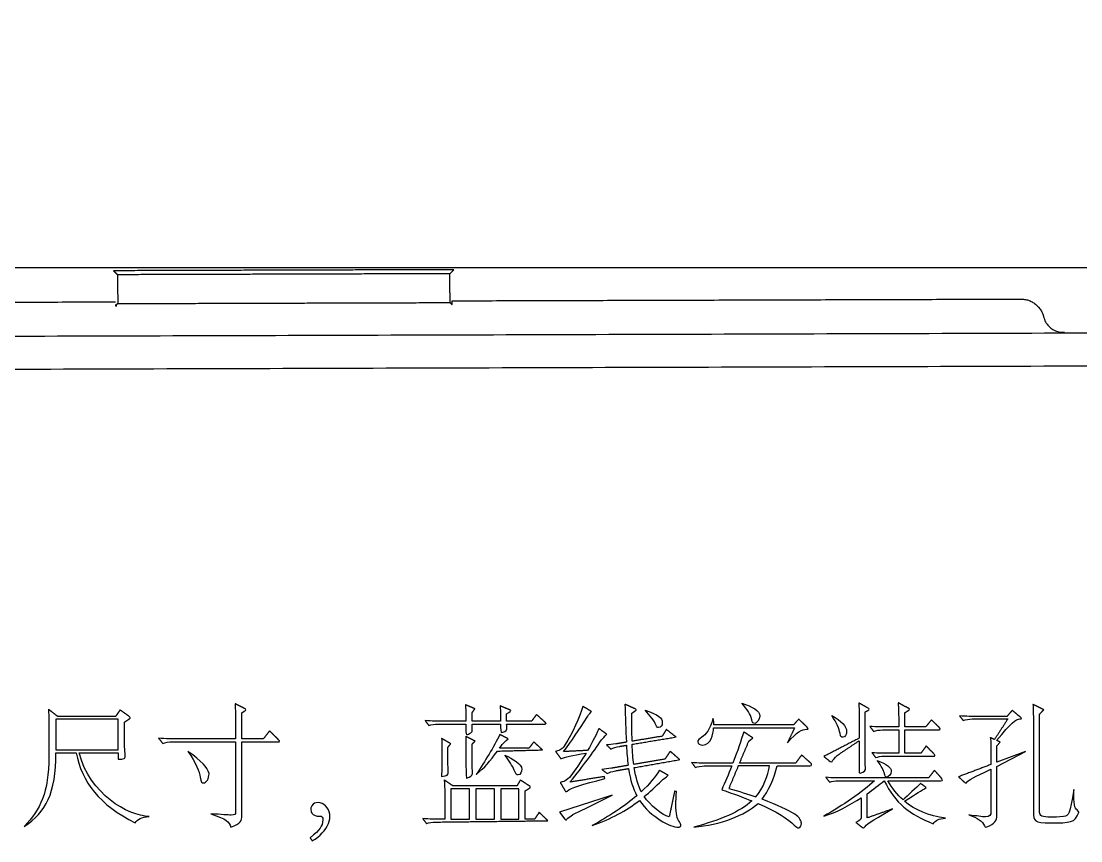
# Model space of a CAD drawing. Header units: millimetres. Extents: x -75 to 78, y 16 to 115.
# Drawn here: x -5.72 to 26.06, y 16.38 to 40.97 of the extents above; entities that cross this region are included whole.
import ezdxf

# ---------------------------------------------------------------- set-up
doc = ezdxf.new("R2010")
doc.units = ezdxf.units.MM
doc.layers.add('Make2D$可见线$曲线', color=18, linetype='Continuous', true_color=0x000000)
doc.layers.add('图层 01', color=18, linetype='Continuous', true_color=0x000000)

msp = doc.modelspace()

# ---------------------------------------------------------------- linework, layer by layer
at = {"layer": 'Make2D$可见线$曲线', "color": 3, "lineweight": -3, "true_color": 0x00ff00}
msp.add_open_spline([(-57.844, 33.571), (2.156, 33.571), (62.156, 33.571), (62.156, 70.571), (62.156, 107.571), (2.156, 107.571), (-57.844, 107.571), (-57.844, 70.571), (-57.844, 33.571)], degree=2, knots=[0, 0, 0, 120, 120, 194, 194, 314, 314, 388, 388, 388], dxfattribs=at)
at = {"layer": 'Make2D$可见线$曲线', "color": 7, "lineweight": -3, "true_color": 0xffffff}
for points, degree in [([(7.259, 33.513), (2.156, 33.498), (-2.947, 33.482)], 2), ([(-2.826, 33.362), (-2.886, 33.422), (-2.947, 33.482)], 2), ([(7.139, 33.392), (2.157, 33.377), (-2.826, 33.362)], 2), ([(-2.826, 33.362), (-2.824, 32.929), (-2.823, 32.497)], 2), ([(7.259, 33.513), (7.199, 33.453), (7.139, 33.392)], 2), ([(7.142, 32.527), (7.141, 32.96), (7.139, 33.392)], 2), ([(-19.941, 32.497), (-11.413, 32.523), (-2.886, 32.549)], 2), ([(-2.823, 32.497), (-2.854, 32.465), (-2.886, 32.434)], 2), ([(-2.886, 32.472), (-2.886, 32.453), (-2.886, 32.434)], 2), ([(-2.886, 32.434), (-2.869, 32.434), (-2.853, 32.434)], 2), ([(-2.823, 32.497), (2.159, 32.512), (7.142, 32.527)], 2), ([(7.142, 32.527), (7.173, 32.496), (7.205, 32.465)], 2), ([(7.205, 32.58), (15.732, 32.606), (24.259, 32.632)], 2), ([(7.205, 32.465), (7.205, 32.522), (7.205, 32.58)], 2), ([(24.942, 32.095), (24.955, 32.042), (24.993, 31.943), (25.09, 31.812), (25.217, 31.713), (25.367, 31.65), (25.472, 31.636), (25.527, 31.636)], 3), ([(-33.837, 31.435), (15.362, 31.585), (64.562, 31.735)], 2), ([(25.527, 31.636), (25.548, 31.636), (25.57, 31.636)], 2), ([(65.165, 30.737), (15.665, 30.586), (-33.834, 30.435)], 2)]:
    msp.add_open_spline(points, degree=degree, dxfattribs=at)
msp.add_rational_spline([(24.259, 32.632), (24.813, 32.633), (24.942, 32.095)], [1, 0.784476041446, 1], degree=2, dxfattribs=at)
at = {"layer": '图层 01', "color": 7, "true_color": 0xffffff}
for p, q in [((23.536, 19.231), (23.636, 19.343)), ((23.536, 18.736), (23.536, 19.231)), ((23.536, 18.612), (24.395, 19.063)), ((24.395, 19.063), (23.536, 18.736)), ((23.536, 17.15), (23.536, 18.612)), ((12.006, 17.753), (10.429, 17.242)), ((11.204, 17.35), (12.006, 17.753)), ((10.429, 17.242), (10.589, 17.026))]:
    msp.add_line(p, q, dxfattribs=at)
for points, degree in [([(0.98, 20.349), (0.838, 20.421), (0.697, 20.493)], 2), ([(0.697, 20.493), (0.705, 20.341), (0.713, 20.057), (0.713, 19.886)], 3), ([(7.889, 20.341), (7.747, 20.401), (7.606, 20.461)], 2), ([(7.606, 20.461), (7.613, 20.341), (7.617, 20.265), (7.617, 20.165)], 3), ([(7.805, 20.225), (7.847, 20.283), (7.889, 20.341)], 2), ([(8.931, 20.309), (8.788, 20.369), (8.644, 20.429)], 2), ([(8.644, 20.429), (8.652, 20.329), (8.652, 20.261), (8.652, 20.161)], 3), ([(11.383, 20.257), (11.256, 20.335), (11.128, 20.413)], 2), ([(12.689, 20.341), (12.538, 20.409), (12.386, 20.477)], 2), ([(12.386, 20.477), (12.398, 20.097), (12.414, 19.706), (12.43, 19.339)], 3), ([(19.662, 20.369), (19.53, 20.443), (19.399, 20.517)], 2), ([(19.399, 20.517), (19.407, 20.385), (19.411, 20.273), (19.411, 20.173)], 3), ([(20.872, 20.365), (20.727, 20.443), (20.581, 20.521)], 2), ([(20.581, 20.521), (20.589, 20.373), (20.597, 20.101), (20.597, 19.938)], 3), ([(24.946, 20.313), (24.784, 20.393), (24.622, 20.473)], 2), ([(24.622, 20.473), (24.63, 20.361), (24.634, 20.161), (24.634, 19.962)], 3), ([(-4.623, 20.113), (-4.761, 20.219), (-4.898, 20.325)], 2), ([(-4.898, 20.325), (-4.89, 20.233), (-4.887, 19.982), (-4.887, 19.814)], 3), ([(-2.81, 20.026), (-3.742, 20.026), (-4.675, 20.026)], 2), ([(-4.675, 20.026), (-4.675, 19.568), (-4.675, 19.111)], 2), ([(-2.886, 20.113), (-3.754, 20.113), (-4.623, 20.113)], 2), ([(-2.75, 20.305), (-2.818, 20.209), (-2.886, 20.113)], 2), ([(-2.81, 19.111), (-2.81, 19.568), (-2.81, 20.026)], 2), ([(-2.478, 20.113), (-2.614, 20.209), (-2.75, 20.305)], 2), ([(-2.622, 19.938), (-2.548, 19.988), (-2.474, 20.038)], 2), ([(0.904, 19.442), (0.904, 19.832), (0.904, 20.221)], 2), ([(7.617, 20.165), (7.617, 20.067), (7.617, 19.97)], 2), ([(7.805, 19.97), (7.805, 20.097), (7.805, 20.225)], 2), ([(8.652, 20.161), (8.652, 20.065), (8.652, 19.97)], 2), ([(8.84, 19.97), (8.84, 20.077), (8.84, 20.185)], 2), ([(9.734, 20.169), (9.662, 20.069), (9.59, 19.97)], 2), ([(9.998, 19.934), (9.866, 20.051), (9.734, 20.169)], 2), ([(12.602, 19.367), (12.594, 19.658), (12.594, 19.922), (12.598, 20.209)], 3), ([(12.598, 20.209), (12.647, 20.245), (12.697, 20.281)], 2), ([(15.05, 19.858), (15.054, 19.918), (15.054, 19.978), (15.018, 20.045)], 3), ([(17.598, 20.03), (17.52, 19.944), (17.442, 19.858)], 2), ([(17.845, 19.794), (17.721, 19.912), (17.598, 20.03)], 2), ([(19.411, 20.173), (19.411, 19.816), (19.411, 19.458)], 2), ([(19.59, 20.245), (19.628, 20.267), (19.666, 20.289)], 2), ([(19.59, 18.811), (19.59, 19.528), (19.59, 20.245)], 2), ([(20.776, 20.221), (20.828, 20.253), (20.88, 20.285)], 2), ([(20.776, 19.794), (20.776, 20.008), (20.776, 20.221)], 2), ([(22.709, 20.113), (22.617, 20.113), (22.518, 20.121), (22.418, 20.129)], 3), ([(22.418, 20.129), (22.474, 20.059), (22.53, 19.99)], 2), ([(22.53, 19.99), (22.598, 20.018), (22.713, 20.034), (22.797, 20.034)], 3), ([(23.844, 20.113), (23.276, 20.113), (22.709, 20.113)], 2), ([(22.797, 20.034), (23.332, 20.034), (23.867, 20.034)], 2), ([(23.867, 20.034), (23.668, 19.726), (23.468, 19.418)], 2), ([(23.532, 19.391), (23.971, 19.922), (24.107, 20.026), (24.231, 20.034)], 3), ([(23.999, 20.293), (23.921, 20.203), (23.844, 20.113)], 2), ([(24.251, 20.085), (24.125, 20.189), (23.999, 20.293)], 2), ([(24.822, 20.181), (24.884, 20.247), (24.946, 20.313)], 2), ([(24.822, 17.226), (24.822, 18.704), (24.822, 20.181)], 2), ([(-4.887, 19.814), (-4.887, 19.367), (-4.887, 18.919)], 2), ([(-2.622, 19.311), (-2.622, 19.624), (-2.622, 19.938)], 2), ([(0.713, 19.886), (0.713, 19.664), (0.713, 19.442)], 2), ([(6.687, 19.97), (6.595, 19.97), (6.495, 19.978), (6.395, 19.986)], 3), ([(6.395, 19.986), (6.451, 19.912), (6.507, 19.838)], 2), ([(6.507, 19.838), (6.575, 19.866), (6.691, 19.882), (6.775, 19.882)], 3), ([(7.617, 19.97), (7.152, 19.97), (6.687, 19.97)], 2), ([(6.775, 19.882), (7.196, 19.882), (7.617, 19.882)], 2), ([(7.617, 19.882), (7.617, 19.838), (7.61, 19.654), (7.633, 19.562)], 3), ([(8.652, 19.97), (8.229, 19.97), (7.805, 19.97)], 2), ([(7.805, 19.882), (8.229, 19.882), (8.652, 19.882)], 2), ([(8.652, 19.882), (8.652, 19.814), (8.652, 19.762), (8.68, 19.626)], 3), ([(8.68, 19.626), (8.724, 19.626), (8.848, 19.674), (8.848, 19.734)], 3), ([(9.59, 19.97), (9.215, 19.97), (8.84, 19.97)], 2), ([(8.848, 19.734), (8.848, 19.734), (8.84, 19.858), (8.84, 19.882)], 3), ([(8.84, 19.882), (9.411, 19.882), (9.982, 19.882)], 2), ([(11.607, 19.746), (11.571, 19.65), (11.411, 19.327), (11.268, 19.091)], 3), ([(11.839, 19.578), (11.723, 19.662), (11.607, 19.746)], 2), ([(13.628, 19.722), (13.568, 19.62), (13.508, 19.518)], 2), ([(13.919, 19.494), (13.774, 19.608), (13.628, 19.722)], 2), ([(15.046, 19.77), (16.26, 19.77), (17.474, 19.77)], 2), ([(17.442, 19.858), (16.246, 19.858), (15.05, 19.858)], 2), ([(17.474, 19.77), (17.368, 19.546), (17.262, 19.323)], 2), ([(20.022, 19.794), (19.93, 19.794), (19.83, 19.802), (19.73, 19.81)], 3), ([(19.73, 19.81), (19.786, 19.736), (19.842, 19.662)], 2), ([(19.842, 19.662), (19.91, 19.69), (20.026, 19.706), (20.11, 19.706)], 3), ([(20.597, 19.794), (20.309, 19.794), (20.022, 19.794)], 2), ([(20.11, 19.706), (20.353, 19.706), (20.597, 19.706)], 2), ([(20.597, 19.938), (20.597, 19.866), (20.597, 19.794)], 2), ([(20.597, 19.706), (20.597, 19.357), (20.597, 19.007)], 2), ([(21.403, 19.794), (21.09, 19.794), (20.776, 19.794)], 2), ([(20.776, 19.007), (20.776, 19.357), (20.776, 19.706)], 2), ([(20.776, 19.706), (21.276, 19.706), (21.775, 19.706)], 2), ([(21.579, 20.01), (21.491, 19.902), (21.403, 19.794)], 2), ([(21.795, 19.794), (21.687, 19.902), (21.579, 20.01)], 2), ([(24.634, 19.962), (24.634, 18.596), (24.634, 17.23)], 2), ([(-1.28, 19.442), (-1.38, 19.442), (-1.488, 19.45), (-1.596, 19.458)], 3), ([(-1.596, 19.458), (-1.536, 19.381), (-1.476, 19.303)], 2), ([(0.713, 19.442), (-0.284, 19.442), (-1.28, 19.442)], 2), ([(1.547, 19.442), (1.226, 19.442), (0.904, 19.442)], 2), ([(1.731, 19.678), (1.639, 19.56), (1.547, 19.442)], 2), ([(1.979, 19.434), (1.855, 19.556), (1.731, 19.678)], 2), ([(7.166, 19.291), (7.028, 19.371), (6.891, 19.45)], 2), ([(6.891, 19.45), (6.895, 19.371), (6.899, 19.267), (6.899, 19.199)], 3), ([(7.893, 19.371), (7.753, 19.442), (7.613, 19.514)], 2), ([(7.613, 19.514), (7.617, 19.434), (7.621, 19.331), (7.621, 19.263)], 3), ([(8.636, 19.57), (8.46, 19.195), (8.189, 18.78), (7.925, 18.364)], 3), ([(8.887, 19.438), (8.762, 19.504), (8.636, 19.57)], 2), ([(8.708, 19.267), (8.752, 19.327), (8.804, 19.375), (8.887, 19.438)], 3), ([(13.508, 19.518), (13.055, 19.442), (12.602, 19.367)], 2), ([(12.602, 19.275), (13.26, 19.385), (13.919, 19.494)], 2), ([(15.948, 19.65), (15.876, 19.411), (15.76, 19.067), (15.625, 18.712)], 3), ([(16.224, 19.466), (16.086, 19.558), (15.948, 19.65)], 2), ([(16.1, 19.367), (16.162, 19.417), (16.224, 19.466)], 2), ([(19.411, 19.458), (18.881, 19.185), (18.352, 18.911)], 2), ([(18.808, 18.979), (19.109, 19.181), (19.411, 19.383)], 2), ([(19.411, 19.383), (19.411, 19.101), (19.411, 18.819)], 2), ([(23.468, 19.418), (23.408, 19.446), (23.348, 19.474)], 2), ([(23.348, 19.474), (23.356, 19.363), (23.36, 19.147), (23.36, 18.923)], 3), ([(23.636, 19.343), (23.584, 19.367), (23.532, 19.391)], 2), ([(-4.675, 19.111), (-3.742, 19.111), (-2.81, 19.111)], 2), ([(-1.476, 19.303), (-1.4, 19.331), (-1.276, 19.347), (-1.184, 19.347)], 3), ([(-1.184, 19.347), (-0.236, 19.347), (0.713, 19.347)], 2), ([(0.713, 19.347), (0.713, 18.294), (0.713, 17.242)], 2), ([(0.904, 17.146), (0.904, 18.246), (0.904, 19.347)], 2), ([(0.904, 19.347), (1.433, 19.347), (1.963, 19.347)], 2), ([(6.899, 19.199), (6.899, 18.897), (6.899, 18.596)], 2), ([(7.078, 19.187), (7.122, 19.239), (7.166, 19.291)], 2), ([(7.078, 18.74), (7.078, 18.963), (7.078, 19.187)], 2), ([(7.621, 19.263), (7.621, 18.929), (7.621, 18.596)], 2), ([(7.805, 19.279), (7.849, 19.325), (7.893, 19.371)], 2), ([(7.805, 18.74), (7.805, 19.009), (7.805, 19.279)], 2), ([(7.925, 18.364), (8.189, 18.588), (8.328, 18.752), (8.564, 19.071)], 3), ([(8.564, 19.071), (9.239, 19.089), (9.914, 19.107)], 2), ([(8.628, 19.159), (8.656, 19.195), (8.68, 19.231), (8.708, 19.267)], 3), ([(9.51, 19.159), (9.069, 19.159), (8.628, 19.159)], 2), ([(9.654, 19.347), (9.582, 19.253), (9.51, 19.159)], 2), ([(9.914, 19.107), (9.784, 19.227), (9.654, 19.347)], 2), ([(11.268, 19.091), (10.908, 19.073), (10.549, 19.055)], 2), ([(12.114, 19.287), (12.006, 19.271), (11.923, 19.263), (11.831, 19.259)], 3), ([(11.831, 19.259), (11.899, 19.195), (11.967, 19.131)], 2), ([(11.967, 19.131), (12.03, 19.163), (12.13, 19.195), (12.222, 19.211)], 3), ([(12.43, 19.339), (12.272, 19.313), (12.114, 19.287)], 2), ([(12.222, 19.211), (12.326, 19.229), (12.43, 19.247)], 2), ([(12.43, 19.247), (12.446, 19.019), (12.458, 18.819), (12.482, 18.644)], 3), ([(12.653, 18.672), (12.625, 18.847), (12.61, 19.047), (12.602, 19.275)], 3), ([(13.744, 19.067), (13.666, 18.949), (13.588, 18.831)], 2), ([(14.031, 18.815), (13.887, 18.941), (13.744, 19.067)], 2), ([(15.824, 18.712), (15.962, 19.039), (16.1, 19.367)], 2), ([(21.419, 19.227), (21.34, 19.117), (21.26, 19.007)], 2), ([(21.635, 19.007), (21.527, 19.117), (21.419, 19.227)], 2), ([(-5.623, 16.807), (-4.966, 17.266), (-4.679, 17.777), (-4.675, 19.023)], 3), ([(-4.887, 18.919), (-4.887, 17.809), (-5.146, 17.33), (-5.623, 16.807)], 3), ([(-4.675, 19.023), (-4.371, 19.023), (-4.068, 19.023)], 2), ([(-4.068, 19.023), (-3.904, 18.157), (-3.365, 17.438), (-2.295, 16.922)], 3), ([(-1.875, 17.106), (-2.521, 17.136), (-3.657, 17.771), (-3.98, 19.023)], 3), ([(-3.98, 19.023), (-3.395, 19.023), (-2.81, 19.023)], 2), ([(-2.81, 19.023), (-2.81, 18.925), (-2.81, 18.827)], 2), ([(-0.084, 18.4), (-0.154, 18.6), (-0.282, 18.756), (-0.721, 19.063)], 3), ([(10.305, 19.059), (10.385, 18.951), (10.465, 18.843)], 2), ([(10.465, 18.843), (10.593, 18.883), (10.784, 18.943), (11.224, 19.011)], 3), ([(13.588, 18.831), (13.121, 18.752), (12.653, 18.672)], 2), ([(12.665, 18.576), (13.348, 18.696), (14.031, 18.815)], 2), ([(17.685, 18.955), (17.596, 18.833), (17.506, 18.712)], 2), ([(17.957, 18.712), (17.821, 18.833), (17.685, 18.955)], 2), ([(18.352, 18.911), (18.426, 18.851), (18.5, 18.792)], 2), ([(20.086, 19.007), (19.994, 19.007), (19.894, 19.015), (19.794, 19.023)], 3), ([(19.794, 19.023), (19.85, 18.949), (19.906, 18.875)], 2), ([(19.906, 18.875), (19.974, 18.903), (20.062, 18.919), (20.173, 18.919)], 3), ([(20.597, 19.007), (20.341, 19.007), (20.086, 19.007)], 2), ([(20.173, 18.919), (20.896, 18.919), (21.619, 18.919)], 2), ([(21.26, 19.007), (21.018, 19.007), (20.776, 19.007)], 2), ([(23.36, 18.923), (23.36, 18.795), (23.36, 18.668)], 2), ([(6.899, 18.596), (6.899, 18.5), (6.895, 18.432), (6.883, 18.306)], 3), ([(7.621, 18.596), (7.621, 18.5), (7.621, 18.4), (7.637, 18.256)], 3), ([(11.979, 18.556), (11.879, 18.54), (11.791, 18.528), (11.695, 18.52)], 3), ([(11.695, 18.52), (11.775, 18.46), (11.855, 18.4)], 2), ([(11.855, 18.4), (11.923, 18.432), (11.983, 18.46), (12.106, 18.48)], 3), ([(12.482, 18.644), (12.23, 18.6), (11.979, 18.556)], 2), ([(12.106, 18.48), (12.3, 18.514), (12.494, 18.548)], 2), ([(12.494, 18.548), (12.55, 18.196), (12.633, 17.945), (12.741, 17.733)], 3), ([(12.877, 17.853), (12.789, 18.033), (12.717, 18.268), (12.665, 18.576)], 3), ([(13.42, 18.496), (13.308, 18.3), (13.121, 18.077), (12.877, 17.853)], 3), ([(13.684, 18.344), (13.552, 18.42), (13.42, 18.496)], 2), ([(14.678, 18.712), (14.586, 18.712), (14.487, 18.72), (14.387, 18.728)], 3), ([(14.387, 18.728), (14.443, 18.654), (14.498, 18.58)], 2), ([(14.498, 18.58), (14.566, 18.608), (14.682, 18.624), (14.766, 18.624)], 3), ([(15.625, 18.712), (15.151, 18.712), (14.678, 18.712)], 2), ([(14.766, 18.624), (15.177, 18.624), (15.589, 18.624)], 2), ([(15.589, 18.624), (15.493, 18.376), (15.389, 18.133), (15.289, 17.913)], 3), ([(15.784, 18.624), (15.643, 18.288), (15.501, 17.953)], 2), ([(16.719, 18.624), (16.252, 18.624), (15.784, 18.624)], 2), ([(17.506, 18.712), (16.665, 18.712), (15.824, 18.712)], 2), ([(16.312, 17.697), (16.535, 17.953), (16.675, 18.352), (16.719, 18.624)], 3), ([(16.499, 17.625), (16.675, 17.841), (16.863, 18.264), (16.955, 18.624)], 3), ([(16.955, 18.624), (17.448, 18.624), (17.941, 18.624)], 2), ([(21.667, 18.496), (21.579, 18.382), (21.491, 18.268)], 2), ([(21.871, 18.268), (21.769, 18.382), (21.667, 18.496)], 2), ([(23.36, 18.668), (22.875, 18.484), (22.39, 18.3)], 2), ([(23.36, 18.528), (23.36, 17.893), (23.36, 17.258)], 2), ([(7.226, 18.029), (7.098, 18.117), (6.971, 18.204)], 2), ([(6.971, 18.204), (6.975, 18.117), (6.983, 17.913), (6.983, 17.813)], 3), ([(7.637, 18.256), (7.649, 18.256), (7.677, 18.268), (7.717, 18.292)], 3), ([(9.251, 18.204), (9.201, 18.117), (9.151, 18.029)], 2), ([(9.518, 18.029), (9.385, 18.117), (9.251, 18.204)], 2), ([(10.445, 18.133), (10.519, 18.007), (10.593, 17.881)], 2), ([(10.653, 17.873), (10.772, 17.973), (11.096, 18.073), (11.783, 18.244)], 3), ([(11.771, 18.308), (11.254, 18.224), (10.737, 18.141)], 2), ([(11.783, 18.244), (11.777, 18.276), (11.771, 18.308)], 2), ([(19.866, 18.18), (19.522, 17.853), (18.899, 17.426), (18.348, 17.118)], 3), ([(18.704, 18.268), (18.612, 18.268), (18.512, 18.276), (18.412, 18.284)], 3), ([(18.412, 18.284), (18.468, 18.21), (18.524, 18.137)], 2), ([(18.524, 18.137), (18.592, 18.165), (18.668, 18.18), (18.792, 18.18)], 3), ([(21.491, 18.268), (20.098, 18.268), (18.704, 18.268)], 2), ([(18.792, 18.18), (19.329, 18.18), (19.866, 18.18)], 2), ([(19.65, 17.793), (19.83, 17.921), (19.998, 18.053), (20.163, 18.18)], 3), ([(20.163, 18.18), (20.489, 17.506), (20.92, 17.178), (21.631, 16.891)], 3), ([(20.725, 17.605), (20.553, 17.761), (20.405, 17.949), (20.265, 18.18)], 3), ([(20.265, 18.18), (21.06, 18.18), (21.855, 18.18)], 2), ([(22.39, 18.3), (22.486, 18.212), (22.582, 18.125)], 2), ([(6.983, 17.813), (6.983, 17.422), (6.983, 17.03)], 2), ([(7.725, 17.937), (7.448, 17.937), (7.17, 17.937)], 2), ([(7.17, 17.937), (7.17, 17.484), (7.17, 17.03)], 2), ([(9.151, 18.029), (8.189, 18.029), (7.226, 18.029)], 2), ([(7.725, 17.03), (7.725, 17.484), (7.725, 17.937)], 2), ([(8.472, 17.937), (8.193, 17.937), (7.913, 17.937)], 2), ([(7.913, 17.937), (7.913, 17.484), (7.913, 17.03)], 2), ([(8.472, 17.03), (8.472, 17.484), (8.472, 17.937)], 2), ([(9.207, 17.937), (8.935, 17.937), (8.664, 17.937)], 2), ([(8.664, 17.937), (8.664, 17.484), (8.664, 17.03)], 2), ([(9.207, 17.03), (9.207, 17.484), (9.207, 17.937)], 2), ([(9.395, 17.877), (9.459, 17.917), (9.522, 17.957)], 2), ([(9.395, 17.03), (9.395, 17.454), (9.395, 17.877)], 2), ([(13.875, 17.865), (13.796, 17.484), (13.716, 17.102)], 2), ([(13.931, 17.857), (13.903, 17.861), (13.875, 17.865)], 2), ([(15.289, 17.913), (15.637, 17.793), (15.968, 17.669), (16.196, 17.577)], 3), ([(15.501, 17.953), (15.808, 17.865), (16.076, 17.781), (16.312, 17.697)], 3), ([(19.65, 17.066), (19.65, 17.43), (19.65, 17.793)], 2), ([(21.252, 18.101), (21.136, 17.989), (20.852, 17.725), (20.725, 17.605)], 3), ([(20.768, 17.565), (21.14, 17.805), (21.276, 17.885), (21.419, 17.977)], 3), ([(21.419, 17.977), (21.336, 18.039), (21.252, 18.101)], 2), ([(25.948, 17.306), (25.868, 17.35), (25.844, 17.466), (25.844, 17.917)], 3), ([(12.741, 17.733), (12.378, 17.422), (11.911, 17.114), (11.409, 16.839)], 3), ([(11.409, 16.839), (12.003, 17.055), (12.406, 17.266), (12.825, 17.593)], 3), ([(13.716, 17.102), (13.492, 17.15), (13.133, 17.462), (12.961, 17.705)], 3), ([(16.196, 17.577), (15.84, 17.254), (15.261, 17.006), (14.449, 16.791)], 3), ([(14.449, 16.791), (15.253, 16.855), (15.984, 17.142), (16.379, 17.502)], 3), ([(18.348, 17.118), (18.732, 17.23), (19.123, 17.442), (19.475, 17.673)], 3), ([(19.475, 17.673), (19.475, 17.408), (19.475, 17.142)], 2), ([(22.002, 17.058), (21.491, 17.142), (21.096, 17.286), (20.768, 17.565)], 3), ([(-0.032, 17.188), (0.457, 17.026), (0.505, 16.966), (0.573, 16.787)], 3), ([(3.013, 16.379), (3.48, 16.647), (3.7, 17.138), (3.408, 17.43)], 3), ([(9.814, 17.234), (9.746, 17.132), (9.678, 17.03)], 2), ([(10.078, 16.982), (9.946, 17.108), (9.814, 17.234)], 2), ([(10.645, 17.026), (10.705, 17.094), (10.888, 17.218), (11.204, 17.35)], 3), ([(20.405, 17.334), (20.028, 17.2), (19.65, 17.066)], 2), ([(25.996, 17.226), (26, 17.234), (26, 17.238), (25.948, 17.306)], 3), ([(-2.295, 16.922), (-2.243, 17.014), (-2.107, 17.106), (-1.875, 17.106)], 3), ([(0.573, 16.787), (0.872, 16.911), (0.904, 16.97), (0.904, 17.146)], 3), ([(6.615, 17.03), (6.523, 17.03), (6.423, 17.038), (6.324, 17.046)], 3), ([(6.324, 17.046), (6.379, 16.972), (6.435, 16.899)], 2), ([(6.435, 16.899), (6.503, 16.926), (6.619, 16.942), (6.703, 16.942)], 3), ([(6.983, 17.03), (6.799, 17.03), (6.615, 17.03)], 2), ([(6.703, 16.942), (8.39, 16.962), (10.078, 16.982)], 2), ([(7.17, 17.03), (7.448, 17.03), (7.725, 17.03)], 2), ([(7.913, 17.03), (8.193, 17.03), (8.472, 17.03)], 2), ([(8.664, 17.03), (8.935, 17.03), (9.207, 17.03)], 2), ([(9.678, 17.03), (9.536, 17.03), (9.395, 17.03)], 2), ([(19.475, 17.142), (19.475, 17.03), (19.459, 17.006), (19.315, 16.93)], 3), ([(19.315, 16.93), (19.413, 16.853), (19.51, 16.775)], 2), ([(21.631, 16.891), (21.707, 16.998), (21.783, 17.046), (22.002, 17.058)], 3), ([(22.699, 17.154), (22.969, 17.07), (23.109, 16.966), (23.165, 16.831)], 3), ([(23.24, 16.795), (23.48, 16.899), (23.536, 16.974), (23.536, 17.15)], 3), ([(23.165, 16.831), (23.177, 16.799), (23.189, 16.787), (23.24, 16.795)], 3), ([(2.945, 16.467), (2.979, 16.423), (3.013, 16.379)], 2)]:
    msp.add_open_spline(points, degree=degree, dxfattribs=at)
for points, knots in [([(0.904, 20.221), (1.024, 20.297), (1.024, 20.301), (1.024, 20.313), (1.024, 20.325), (1.008, 20.333), (0.98, 20.349)], [-26, -26, -26, -26, -25, -25, -25, -24, -24, -24, -24]), ([(11.128, 20.413), (11.032, 20.117), (10.808, 19.582), (10.597, 19.267), (10.505, 19.131), (10.465, 19.103), (10.305, 19.059)], [-19, -19, -19, -19, -18, -18, -18, -17, -17, -17, -17]), ([(12.697, 20.281), (12.717, 20.293), (12.725, 20.305), (12.725, 20.313), (12.725, 20.321), (12.713, 20.329), (12.689, 20.341)], [-26, -26, -26, -26, -25, -25, -25, -24, -24, -24, -24]), ([(15.892, 20.505), (16.064, 20.309), (16.144, 20.189), (16.188, 20.01), (16.212, 19.918), (16.228, 19.902), (16.284, 19.902), (16.324, 19.902), (16.431, 19.998), (16.431, 20.133), (16.431, 20.265), (16.208, 20.417), (15.892, 20.505)], [-5, -5, -5, -5, -4, -4, -4, -3, -3, -3, -2, -2, -2, -1, -1, -1, -1]), ([(19.666, 20.289), (19.694, 20.305), (19.71, 20.317), (19.71, 20.329), (19.71, 20.341), (19.694, 20.353), (19.662, 20.369)], [-3, -3, -3, -3, -2, -2, -2, -1, -1, -1, -1]), ([(20.88, 20.285), (20.908, 20.301), (20.92, 20.313), (20.92, 20.325), (20.92, 20.337), (20.904, 20.349), (20.872, 20.365)], [-30, -30, -30, -30, -29, -29, -29, -28, -28, -28, -28]), ([(-2.474, 20.038), (-2.454, 20.049), (-2.446, 20.061), (-2.446, 20.073), (-2.446, 20.085), (-2.458, 20.097), (-2.478, 20.113)], [-17, -17, -17, -17, -16, -16, -16, -15, -15, -15, -15]), ([(8.84, 20.185), (8.951, 20.265), (8.963, 20.273), (8.963, 20.285), (8.963, 20.293), (8.955, 20.301), (8.931, 20.309)], [-35, -35, -35, -35, -34, -34, -34, -33, -33, -33, -33]), ([(10.549, 19.055), (10.78, 19.367), (11.012, 19.706), (11.252, 20.093), (11.279, 20.136), (11.305, 20.159), (11.383, 20.257)], [-24, -24, -24, -24, -22.470127, -22.470127, -22.470127, -21, -21, -21, -21]), ([(12.989, 20.297), (13.121, 20.149), (13.28, 19.962), (13.316, 19.862), (13.34, 19.794), (13.36, 19.774), (13.396, 19.774), (13.456, 19.774), (13.508, 19.834), (13.508, 19.922), (13.508, 20.073), (13.404, 20.153), (12.989, 20.297)], [-5, -5, -5, -5, -4, -4, -4, -3, -3, -3, -2, -2, -2, -1, -1, -1, -1]), ([(15.018, 20.045), (14.95, 19.726), (14.802, 19.554), (14.69, 19.486), (14.61, 19.438), (14.57, 19.391), (14.57, 19.347), (14.57, 19.291), (14.638, 19.251), (14.718, 19.251), (14.97, 19.251), (15.03, 19.582), (15.046, 19.77)], [-13, -13, -13, -13, -12, -12, -12, -11, -11, -11, -10, -10, -10, -9, -9, -9, -9]), ([(18.592, 20.137), (18.736, 19.902), (18.812, 19.746), (18.836, 19.598), (18.852, 19.502), (18.863, 19.486), (18.931, 19.486), (18.987, 19.486), (19.035, 19.566), (19.035, 19.662), (19.035, 19.826), (18.867, 19.97), (18.592, 20.137)], [-5, -5, -5, -5, -4, -4, -4, -3, -3, -3, -2, -2, -2, -1, -1, -1, -1]), ([(24.231, 20.034), (24.259, 20.038), (24.275, 20.042), (24.275, 20.053), (24.275, 20.061), (24.267, 20.073), (24.251, 20.085)], [-32, -32, -32, -32, -31, -31, -31, -30, -30, -30, -30]), ([(7.633, 19.562), (7.653, 19.562), (7.677, 19.574), (7.721, 19.594), (7.789, 19.626), (7.809, 19.642), (7.809, 19.678), (7.809, 19.71), (7.805, 19.854), (7.805, 19.882)], [-15, -15, -15, -15, -14, -14, -14, -13, -13, -13, -12, -12, -12, -12]), ([(9.982, 19.882), (10.014, 19.882), (10.026, 19.886), (10.026, 19.894), (10.026, 19.902), (10.018, 19.918), (9.998, 19.934)], [-6, -6, -6, -6, -5, -5, -5, -4, -4, -4, -4]), ([(17.262, 19.323), (17.558, 19.65), (17.685, 19.726), (17.841, 19.726), (17.869, 19.726), (17.881, 19.73), (17.881, 19.742), (17.881, 19.754), (17.869, 19.77), (17.845, 19.794)], [-6, -6, -6, -6, -5, -5, -5, -4, -4, -4, -3, -3, -3, -3]), ([(21.775, 19.706), (21.819, 19.706), (21.839, 19.71), (21.839, 19.73), (21.839, 19.742), (21.827, 19.762), (21.795, 19.794)], [-7, -7, -7, -7, -6, -6, -6, -5, -5, -5, -5]), ([(1.963, 19.347), (2.01, 19.347), (2.03, 19.351), (2.03, 19.367), (2.03, 19.379), (2.014, 19.403), (1.979, 19.434)], [-6, -6, -6, -6, -5, -5, -5, -4, -4, -4, -4]), ([(10.737, 18.141), (11.148, 18.64), (11.415, 19.007), (11.687, 19.411), (11.711, 19.446), (11.787, 19.502), (11.839, 19.578)], [-5, -5, -5, -5, -3, -3, -3, -1, -1, -1, -1]), ([(-2.81, 18.827), (-2.622, 18.831), (-2.598, 18.851), (-2.598, 18.903), (-2.598, 18.935), (-2.622, 19.247), (-2.622, 19.311)], [-23, -23, -23, -23, -21, -21, -21, -19, -19, -19, -19]), ([(-0.721, 19.063), (-0.466, 18.716), (-0.37, 18.444), (-0.346, 18.284), (-0.322, 18.133), (-0.314, 18.117), (-0.246, 18.117), (-0.166, 18.117), (-0.078, 18.244), (-0.084, 18.4)], [-6, -6, -6, -6, -5, -5, -5, -4, -4, -4, -3, -3, -3, -3]), ([(8.784, 18.951), (8.912, 18.787), (9.019, 18.616), (9.067, 18.5), (9.123, 18.368), (9.135, 18.356), (9.187, 18.356), (9.259, 18.356), (9.295, 18.456), (9.295, 18.524), (9.295, 18.688), (9.015, 18.843), (8.784, 18.951)], [-5, -5, -5, -5, -4.000923, -4.000923, -4.000923, -3.000615, -3.000615, -3.000615, -2.000308, -2.000308, -2.000308, -1, -1, -1, -1]), ([(11.224, 19.011), (11.096, 18.803), (10.952, 18.588), (10.812, 18.396), (10.673, 18.204), (10.613, 18.172), (10.445, 18.133)], [-14.333333, -14.333333, -14.333333, -14.333333, -12.666667, -12.666667, -12.666667, -11, -11, -11, -11]), ([(18.5, 18.792), (18.532, 18.764), (18.552, 18.752), (18.568, 18.752), (18.588, 18.752), (18.604, 18.768), (18.624, 18.799), (18.66, 18.855), (18.724, 18.923), (18.808, 18.979)], [-14, -14, -14, -14, -13, -13, -13, -12, -12, -12, -11, -11, -11, -11]), ([(19.411, 18.819), (19.411, 18.768), (19.407, 18.54), (19.407, 18.492), (19.407, 18.436), (19.415, 18.412), (19.439, 18.412), (19.447, 18.412), (19.598, 18.452), (19.598, 18.516), (19.598, 18.564), (19.59, 18.768), (19.59, 18.811)], [-9, -9, -9, -9, -8, -8, -8, -7, -7, -7, -6, -6, -6, -5, -5, -5, -5]), ([(19.946, 18.792), (20.09, 18.6), (20.145, 18.5), (20.161, 18.424), (20.181, 18.328), (20.201, 18.292), (20.225, 18.292), (20.305, 18.292), (20.373, 18.376), (20.373, 18.46), (20.373, 18.592), (20.237, 18.672), (19.946, 18.792)], [-5, -5, -5, -5, -4, -4, -4, -3, -3, -3, -2, -2, -2, -1, -1, -1, -1]), ([(21.619, 18.919), (21.659, 18.919), (21.679, 18.923), (21.679, 18.939), (21.679, 18.951), (21.663, 18.975), (21.635, 19.007)], [-14, -14, -14, -14, -13, -13, -13, -12, -12, -12, -12]), ([(6.883, 18.306), (7.067, 18.336), (7.086, 18.356), (7.086, 18.408), (7.086, 18.46), (7.078, 18.692), (7.078, 18.74)], [-9, -9, -9, -9, -7.005805, -7.005805, -7.005805, -5, -5, -5, -5]), ([(7.717, 18.292), (7.801, 18.34), (7.813, 18.356), (7.813, 18.4), (7.813, 18.452), (7.805, 18.692), (7.805, 18.74)], [-7, -7, -7, -7, -6, -6, -6, -5, -5, -5, -5]), ([(17.941, 18.624), (17.973, 18.624), (17.985, 18.64), (17.985, 18.656), (17.985, 18.676), (17.973, 18.7), (17.957, 18.712)], [-7, -7, -7, -7, -6, -6, -6, -5, -5, -5, -5]), ([(22.582, 18.125), (22.59, 18.117), (22.602, 18.113), (22.61, 18.113), (22.621, 18.113), (22.633, 18.121), (22.653, 18.149), (22.693, 18.204), (22.833, 18.284), (23.36, 18.528)], [-17, -17, -17, -17, -16, -16, -16, -15, -15, -15, -14, -14, -14, -14]), ([(12.961, 17.705), (13.129, 17.845), (13.304, 18.005), (13.492, 18.192), (13.544, 18.244), (13.612, 18.276), (13.684, 18.344)], [-47.333333, -47.333333, -47.333333, -47.333333, -45.666667, -45.666667, -45.666667, -44, -44, -44, -44]), ([(21.855, 18.18), (21.891, 18.18), (21.907, 18.188), (21.907, 18.204), (21.907, 18.22), (21.895, 18.24), (21.871, 18.268)], [-28, -28, -28, -28, -27, -27, -27, -26, -26, -26, -26]), ([(9.522, 17.957), (9.538, 17.965), (9.55, 17.977), (9.55, 17.989), (9.55, 18.001), (9.538, 18.013), (9.518, 18.029)], [-20, -20, -20, -20, -19, -19, -19, -18, -18, -18, -18]), ([(10.593, 17.881), (10.605, 17.865), (10.609, 17.857), (10.621, 17.857), (10.629, 17.857), (10.637, 17.861), (10.653, 17.873)], [-10, -10, -10, -10, -9, -9, -9, -8, -8, -8, -8]), ([(12.825, 17.593), (13.157, 17.086), (13.76, 16.787), (13.987, 16.787), (14.019, 16.787), (14.063, 16.795), (14.063, 16.839), (14.063, 16.867), (14.051, 16.899), (14.019, 16.946), (13.951, 17.046), (13.915, 17.182), (13.915, 17.466), (13.915, 17.573), (13.919, 17.701), (13.931, 17.857)], [-7.000689, -7.000689, -7.000689, -7.000689, -6.000552, -6.000552, -6.000552, -5.000414, -5.000414, -5.000414, -4.000276, -4.000276, -4.000276, -3.000138, -3.000138, -3.000138, -2, -2, -2, -2]), ([(25.844, 17.917), (25.729, 17.182), (25.709, 17.122), (25.533, 17.106), (25.381, 17.094), (25.261, 17.086), (25.165, 17.086), (24.89, 17.086), (24.822, 17.138), (24.822, 17.226)], [-16, -16, -16, -16, -15, -15, -15, -14, -14, -14, -13, -13, -13, -13]), ([(3.408, 17.43), (3.284, 17.553), (3.081, 17.569), (2.997, 17.43), (2.905, 17.278), (3.017, 17.098), (3.237, 17.118)], [-10, -10, -10, -10, -9, -9, -9, -8, -8, -8, -8]), ([(16.379, 17.502), (16.943, 17.262), (17.294, 17.022), (17.466, 16.851), (17.526, 16.791), (17.57, 16.767), (17.598, 16.767), (17.645, 16.767), (17.677, 16.831), (17.677, 16.899), (17.677, 16.978), (17.633, 17.086), (17.478, 17.178), (17.266, 17.302), (16.979, 17.446), (16.499, 17.625)], [-14, -14, -14, -14, -13, -13, -13, -12, -12, -12, -11, -11, -11, -10, -10, -10, -9, -9, -9, -9]), ([(0.713, 17.242), (0.713, 17.182), (0.705, 17.15), (0.581, 17.15), (0.477, 17.15), (0.293, 17.174), (-0.032, 17.188)], [-15, -15, -15, -15, -14, -14, -14, -13, -13, -13, -13]), ([(19.51, 16.775), (19.522, 16.767), (19.53, 16.759), (19.538, 16.759), (19.546, 16.759), (19.554, 16.767), (19.562, 16.779), (19.618, 16.863), (19.71, 16.938), (20.405, 17.334)], [-13, -13, -13, -13, -12, -12, -12, -11, -11, -11, -10, -10, -10, -10]), ([(23.36, 17.258), (23.36, 17.154), (23.332, 17.098), (23.197, 17.098), (23.097, 17.098), (22.945, 17.126), (22.699, 17.154)], [-13, -13, -13, -13, -12, -12, -12, -11, -11, -11, -11]), ([(24.634, 17.23), (24.634, 16.986), (24.654, 16.918), (25.149, 16.918), (25.74, 16.918), (25.88, 16.918), (25.996, 17.226)], [-6, -6, -6, -6, -5, -5, -5, -4, -4, -4, -4]), ([(3.237, 17.118), (3.304, 17.126), (3.336, 17.082), (3.328, 17.006), (3.308, 16.807), (3.264, 16.723), (2.945, 16.467)], [-8, -8, -8, -8, -7, -7, -7, -6, -6, -6, -6]), ([(10.589, 17.026), (10.601, 17.014), (10.609, 17.01), (10.617, 17.01), (10.625, 17.01), (10.637, 17.014), (10.645, 17.026)], [-7, -7, -7, -7, -6, -6, -6, -5, -5, -5, -5])]:
    msp.add_open_spline(points, degree=3, knots=knots, dxfattribs=at)

doc.saveas('drawing.dxf')
